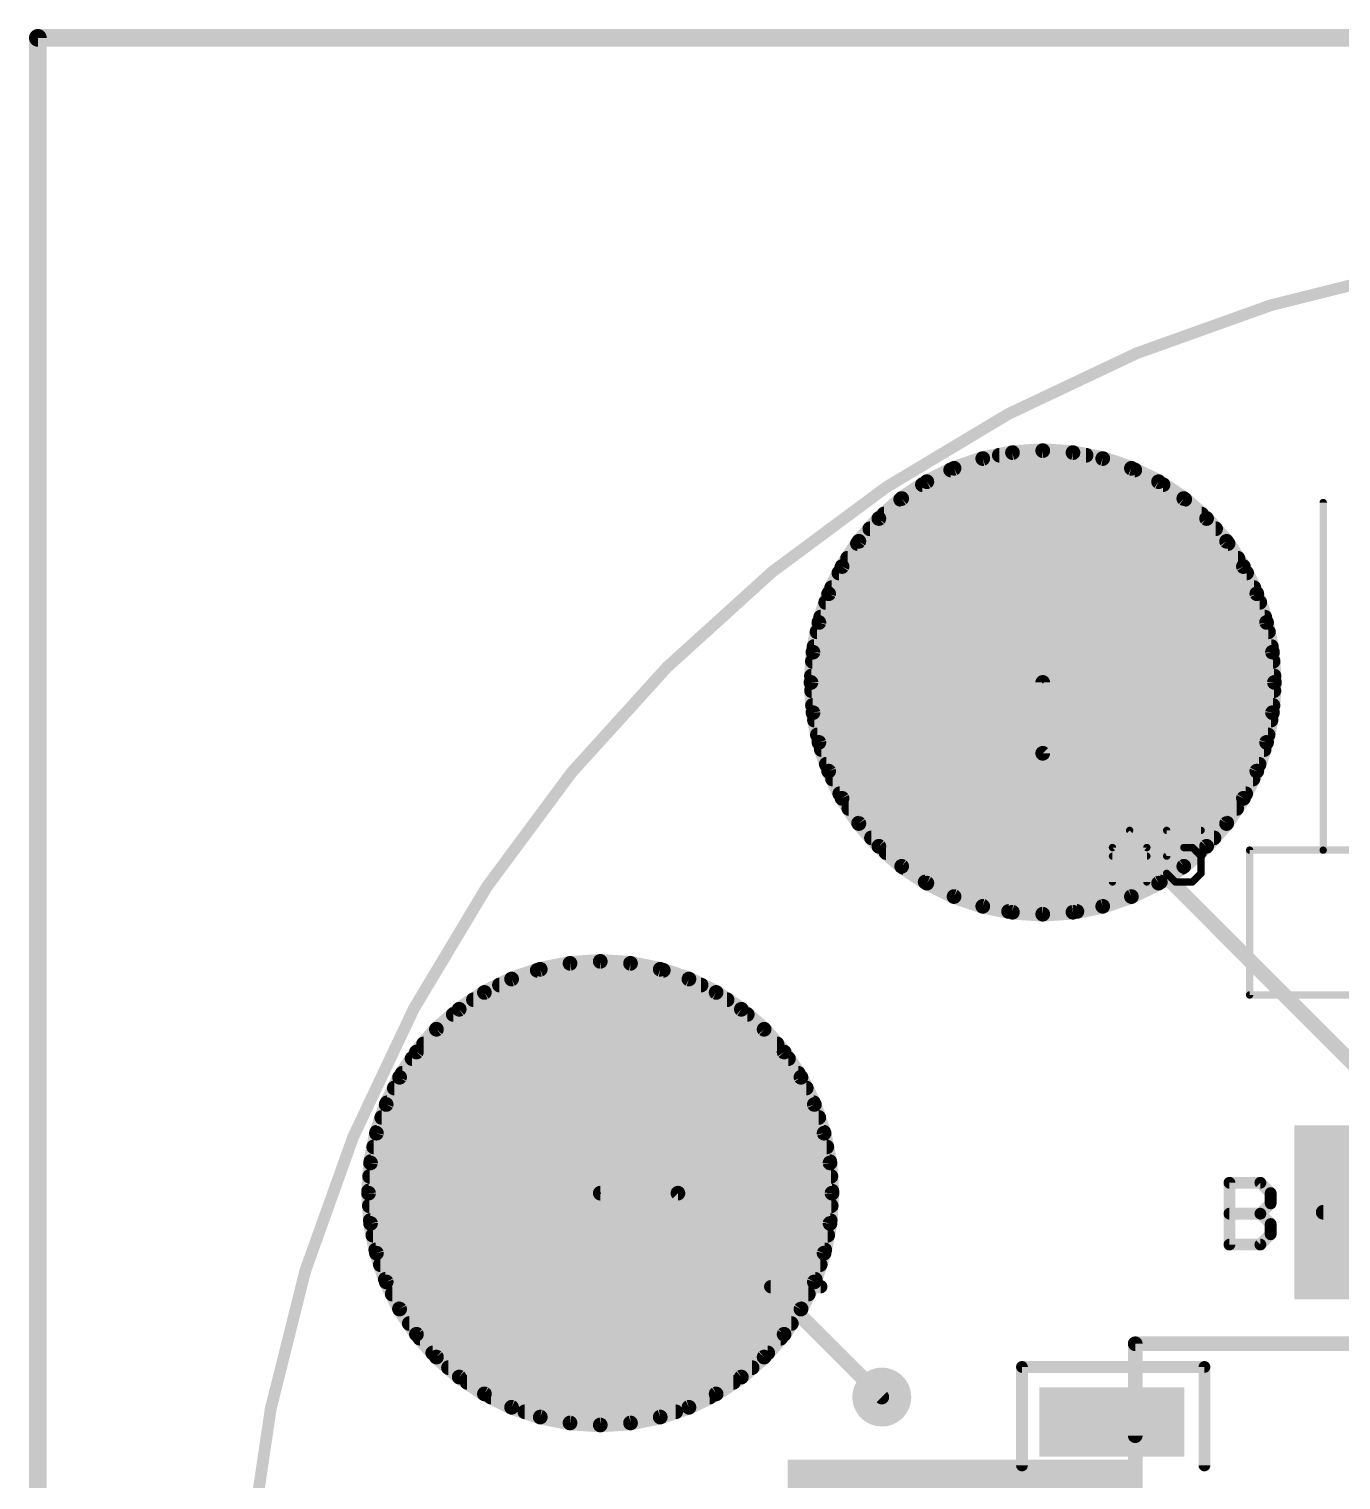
# Model space of a CAD drawing. Extents: x -28.7 to 28.7, y -28.7 to 28.7.
# Drawn here: x -28.69 to -6.04, y 3.65 to 28.69 of the extents above; entities that cross this region are included whole.
import ezdxf

# ---------------------------------------------------------------- set-up
doc = ezdxf.new("R2010")
doc.units = 0
for name, color, linetype in [('1', 12, 'CONTINUOUS'), ('16', 132, 'CONTINUOUS'), ('17', 110, 'CONTINUOUS'), ('18', 110, 'CONTINUOUS'), ('20', 53, 'CONTINUOUS'), ('21', 41, 'CONTINUOUS'), ('22', 40, 'CONTINUOUS'), ('24', 53, 'CONTINUOUS'), ('51', 53, 'CONTINUOUS')]:
    doc.layers.add(name, color=color, linetype=linetype)

# ---------------------------------------------------------------- blocks, each defined once
blk = doc.blocks.new('RECT')
blk.add_solid([(-0.5, -0.5), (0.5, -0.5), (-0.5, 0.5), (0.5, 0.5)])
blk = doc.blocks.new('ROUNDP')
at = {"const_width": 0.5}
blk.add_lwpolyline([(0, -0.25, 1), (0, 0.25, 1), (0, -0.25)], format="xyb", dxfattribs=at)
blk = doc.blocks.new('ROUNDV')
at = {"const_width": 0.5}
blk.add_lwpolyline([(0, -0.25, 1), (0, 0.25, 1), (0, -0.25)], format="xyb", dxfattribs=at)

msp = doc.modelspace()

# ---------------------------------------------------------------- linework, layer by layer
at = {"layer": '1', "const_width": 0.254}
for points in [[(-11.1918, 16.1918), (-11.1918, 17.4148)], [(-5.08, 10.08), (-11.1918, 16.1918)], [(-17.4895, 8.5995), (-18.8303, 8.5995)], [(-13.97, 5.08), (-17.4895, 8.5995)], [(-5.1, 8.27), (-6.35, 8.27)]]:
    msp.add_lwpolyline(points, dxfattribs=at)
at = {"layer": '1', "const_width": 0.127}
for points in [[(-11.1283, 17.4148, 1), (-11.2553, 17.4148)], [(-11.1469, 16.2367, 1), (-11.2367, 16.1469)], [(-11.2553, 16.1918, 1), (-11.1283, 16.1918)], [(-18.8303, 8.663, 1), (-18.8303, 8.536)], [(-17.4446, 8.6444, 1), (-17.5344, 8.5546)], [(-17.4895, 8.536, 1), (-17.4895, 8.663)], [(-6.35, 8.3335, 1), (-6.35, 8.2065)], [(-14.0149, 5.0351, 1), (-13.9251, 5.1249)]]:
    msp.add_lwpolyline(points, format="xyb", dxfattribs=at)
at = {"layer": '16'}
for points, const_width in [([(-28.54, 28.54), (28.54, 28.54)], 0.3048), ([(-28.54, -28.54), (-28.54, 28.54)], 0.3048), ([(-11.1918, 21.4153), (-11.714, 21.3811)], 0.254), ([(-10.6696, 21.3811), (-11.1918, 21.4153)], 0.254), ([(-12.2272, 21.279), (-12.7227, 21.1108)], 0.254), ([(-11.714, 21.3811), (-12.2272, 21.279)], 0.254), ([(-11.9407, 21.336), (-10.4431, 21.336)], 0.254), ([(-10.1564, 21.279), (-10.6696, 21.3811)], 0.254), ([(-9.6609, 21.1108), (-10.1564, 21.279)], 0.254), ([(-12.7227, 21.1108), (-13.1921, 20.8794)], 0.254), ([(-12.7812, 21.082), (-9.6026, 21.082)], 0.254), ([(-9.1916, 20.8793), (-9.6609, 21.1108)], 0.254), ([(-13.1921, 20.8794), (-13.6272, 20.5886)], 0.254), ([(-13.2689, 20.828), (-9.1148, 20.828)], 0.254), ([(-8.7565, 20.5886), (-9.1916, 20.8793)], 0.254), ([(-13.6272, 20.5886), (-14.0206, 20.2436)], 0.254), ([(-13.6439, 20.574), (-8.7399, 20.574)], 0.254), ([(-8.3631, 20.2436), (-8.7565, 20.5886)], 0.254), ([(-14.0206, 20.2436), (-14.3656, 19.8502)], 0.254), ([(-13.9335, 20.32), (-8.4502, 20.32)], 0.254), ([(-8.018, 19.8501), (-8.3631, 20.2436)], 0.254), ([(-14.1764, 20.066), (-8.2073, 20.066)], 0.254), ([(-14.3656, 19.8502), (-14.6564, 19.4151)], 0.254), ([(-14.3911, 19.812), (-7.9925, 19.812)], 0.254), ([(-7.7273, 19.415), (-8.018, 19.8501)], 0.254), ([(-14.6564, 19.4151), (-14.8878, 18.9457)], 0.254), ([(-14.5609, 19.558), (-7.8228, 19.558)], 0.254), ([(-7.4958, 18.9457), (-7.7273, 19.415)], 0.254), ([(-14.7111, 19.304), (-7.6725, 19.304)], 0.254), ([(-14.8878, 18.9457), (-15.056, 18.4502)], 0.254), ([(-14.8364, 19.05), (-7.5473, 19.05)], 0.254), ([(-7.3276, 18.4502), (-7.4958, 18.9457)], 0.254), ([(-14.9386, 18.796), (-7.445, 18.796)], 0.254), ([(-15.056, 18.4502), (-15.1581, 17.937)], 0.254), ([(-15.0249, 18.542), (-7.3588, 18.542)], 0.254), ([(-7.2255, 17.937), (-7.3276, 18.4502)], 0.254), ([(-15.0883, 18.288), (-7.2954, 18.288)], 0.254), ([(-15.1581, 17.937), (-15.1923, 17.4148)], 0.254), ([(-15.1388, 18.034), (-7.2448, 18.034)], 0.254), ([(-7.1913, 17.4148), (-7.2255, 17.937)], 0.254), ([(-15.1684, 17.78), (-7.2152, 17.78)], 0.254), ([(-15.1923, 17.4148), (-15.1581, 16.8926)], 0.254), ([(-15.185, 17.526), (-7.1986, 17.526)], 0.254), ([(-7.2255, 16.8926), (-7.1913, 17.4148)], 0.254), ([(-15.1829, 17.272), (-7.2007, 17.272)], 0.254), ([(-15.1663, 17.018), (-7.2173, 17.018)], 0.254), ([(-15.1581, 16.8926), (-15.056, 16.3794)], 0.254), ([(-15.1325, 16.764), (-7.2511, 16.764)], 0.254), ([(-7.3276, 16.3794), (-7.2255, 16.8926)], 0.254), ([(-15.0819, 16.51), (-7.3017, 16.51)], 0.254), ([(-15.056, 16.3794), (-14.8878, 15.8839)], 0.254), ([(-15.0141, 16.256), (-7.3695, 16.256)], 0.254), ([(-7.4958, 15.8839), (-7.3276, 16.3794)], 0.254), ([(-14.9279, 16.002), (-7.4558, 16.002)], 0.254), ([(-14.8878, 15.8839), (-14.6563, 15.4146)], 0.254), ([(-14.8207, 15.748), (-7.5629, 15.748)], 0.254), ([(-7.7273, 15.4146), (-7.4958, 15.8839)], 0.254), ([(-14.6955, 15.494), (-7.6881, 15.494)], 0.254), ([(-14.6563, 15.4146), (-14.3656, 14.9795)], 0.254), ([(-8.018, 14.9795), (-7.7273, 15.4146)], 0.254), ([(-14.5397, 15.24), (-7.8439, 15.24)], 0.254), ([(-14.3699, 14.986), (-8.0137, 14.986)], 0.254), ([(-14.3656, 14.9795), (-14.0206, 14.5861)], 0.254), ([(-8.3631, 14.5861), (-8.018, 14.9795)], 0.254), ([(-14.1485, 14.732), (-8.2351, 14.732)], 0.254), ([(-14.0206, 14.5861), (-13.6271, 14.241)], 0.254), ([(-13.8973, 14.478), (-8.4863, 14.478)], 0.254), ([(-8.7565, 14.241), (-8.3631, 14.5861)], 0.254), ([(-13.6271, 14.241), (-13.192, 13.9503)], 0.254), ([(-13.6017, 14.224), (-8.782, 14.224)], 0.254), ([(-9.1916, 13.9503), (-8.7565, 14.241)], 0.254), ([(-13.2215, 13.97), (-9.1621, 13.97)], 0.254), ([(-13.192, 13.9503), (-12.7227, 13.7188)], 0.254), ([(-9.6609, 13.7188), (-9.1916, 13.9503)], 0.254), ([(-12.7227, 13.7188), (-12.2272, 13.5506)], 0.254), ([(-12.7143, 13.716), (-9.6693, 13.716)], 0.254), ([(-10.1564, 13.5506), (-9.6609, 13.7188)], 0.254), ([(-12.2272, 13.5506), (-11.714, 13.4485)], 0.254), ([(-11.7816, 13.462), (-10.602, 13.462)], 0.254), ([(-11.714, 13.4485), (-11.1918, 13.4143)], 0.254), ([(-11.1918, 13.4143), (-10.6696, 13.4485)], 0.254), ([(-10.6696, 13.4485), (-10.1564, 13.5506)], 0.254), ([(-19.8657, 12.4637), (-20.3612, 12.2955)], 0.254), ([(-19.9179, 12.446), (-17.7429, 12.446)], 0.254), ([(-19.3525, 12.5658), (-19.8657, 12.4637)], 0.254), ([(-18.8303, 12.6), (-19.3525, 12.5658)], 0.254), ([(-18.3081, 12.5658), (-18.8303, 12.6)], 0.254), ([(-17.7949, 12.4637), (-18.3081, 12.5658)], 0.254), ([(-17.2994, 12.2955), (-17.7949, 12.4637)], 0.254), ([(-20.3612, 12.2955), (-20.8306, 12.0641)], 0.254), ([(-20.5711, 12.192), (-17.0896, 12.192)], 0.254), ([(-16.8301, 12.064), (-17.2994, 12.2955)], 0.254), ([(-20.8306, 12.0641), (-21.2657, 11.7733)], 0.254), ([(-21.0192, 11.938), (-16.6415, 11.938)], 0.254), ([(-16.395, 11.7733), (-16.8301, 12.064)], 0.254), ([(-21.2657, 11.7733), (-21.6591, 11.4283)], 0.254), ([(-21.3675, 11.684), (-16.2932, 11.684)], 0.254), ([(-16.0016, 11.4283), (-16.395, 11.7733)], 0.254), ([(-21.6591, 11.4283), (-22.0041, 11.0349)], 0.254), ([(-21.6572, 11.43), (-16.0035, 11.43)], 0.254), ([(-15.6565, 11.0348), (-16.0016, 11.4283)], 0.254), ([(-21.8804, 11.176), (-15.7803, 11.176)], 0.254), ([(-22.0041, 11.0349), (-22.2949, 10.5998)], 0.254), ([(-22.0796, 10.922), (-15.5811, 10.922)], 0.254), ([(-15.3658, 10.5997), (-15.6565, 11.0348)], 0.254), ([(-22.2493, 10.668), (-15.4114, 10.668)], 0.254), ([(-22.2949, 10.5998), (-22.5263, 10.1304)], 0.254), ([(-22.3865, 10.414), (-15.2742, 10.414)], 0.254), ([(-15.1343, 10.1304), (-15.3658, 10.5997)], 0.254), ([(-22.5117, 10.16), (-15.1489, 10.16)], 0.254), ([(-22.5263, 10.1304), (-22.6945, 9.6349)], 0.254), ([(-22.6025, 9.906), (-15.0582, 9.906)], 0.254), ([(-14.9661, 9.6349), (-15.1343, 10.1304)], 0.254), ([(-22.6887, 9.652), (-14.9719, 9.652)], 0.254), ([(-22.6945, 9.6349), (-22.7966, 9.1217)], 0.254), ([(-22.7416, 9.398), (-14.919, 9.398)], 0.254), ([(-14.864, 9.1217), (-14.9661, 9.6349)], 0.254), ([(-22.7921, 9.144), (-14.8685, 9.144)], 0.254), ([(-22.7966, 9.1217), (-22.8308, 8.5995)], 0.254), ([(-22.8118, 8.89), (-14.8488, 8.89)], 0.254), ([(-14.8298, 8.5995), (-14.864, 9.1217)], 0.254), ([(-22.8308, 8.5995), (-22.7966, 8.0773)], 0.254), ([(-22.8284, 8.636), (-14.8322, 8.636)], 0.254), ([(-14.864, 8.0773), (-14.8298, 8.5995)], 0.254), ([(-22.8165, 8.382), (-14.8441, 8.382)], 0.254), ([(-22.7999, 8.128), (-14.8607, 8.128)], 0.254), ([(-22.7966, 8.0773), (-22.6945, 7.5641)], 0.254), ([(-14.9661, 7.5641), (-14.864, 8.0773)], 0.254), ([(-22.7561, 7.874), (-14.9045, 7.874)], 0.254), ([(-22.7056, 7.62), (-14.955, 7.62)], 0.254), ([(-22.6945, 7.5641), (-22.5263, 7.0686)], 0.254), ([(-15.1343, 7.0686), (-14.9661, 7.5641)], 0.254), ([(-22.6272, 7.366), (-15.0334, 7.366)], 0.254), ([(-22.541, 7.112), (-15.1196, 7.112)], 0.254), ([(-22.5263, 7.0686), (-22.2948, 6.5993)], 0.254), ([(-15.3658, 6.5993), (-15.1343, 7.0686)], 0.254), ([(-22.4224, 6.858), (-15.2382, 6.858)], 0.254), ([(-22.2971, 6.604), (-15.3635, 6.604)], 0.254), ([(-22.2948, 6.5993), (-22.0041, 6.1642)], 0.254), ([(-15.6565, 6.1642), (-15.3658, 6.5993)], 0.254), ([(-22.1282, 6.35), (-15.5324, 6.35)], 0.254), ([(-22.0041, 6.1642), (-21.6591, 5.7708)], 0.254), ([(-16.0016, 5.7708), (-15.6565, 6.1642)], 0.254), ([(-21.9443, 6.096), (-15.7163, 6.096)], 0.254), ([(-21.7215, 5.842), (-15.9391, 5.842)], 0.254), ([(-21.6591, 5.7708), (-21.2656, 5.4257)], 0.254), ([(-16.395, 5.4257), (-16.0016, 5.7708)], 0.254), ([(-21.4507, 5.588), (-16.2099, 5.588)], 0.254), ([(-21.2656, 5.4257), (-20.8305, 5.135)], 0.254), ([(-16.8301, 5.135), (-16.395, 5.4257)], 0.254), ([(-21.1284, 5.334), (-16.5322, 5.334)], 0.254), ([(-20.8305, 5.135), (-20.3612, 4.9035)], 0.254), ([(-17.2994, 4.9035), (-16.8301, 5.135)], 0.254), ([(-20.719, 5.08), (-16.9416, 5.08)], 0.254), ([(-20.3612, 4.9035), (-19.8657, 4.7353)], 0.254), ([(-17.7949, 4.7353), (-17.2994, 4.9035)], 0.254), ([(-20.1328, 4.826), (-17.5278, 4.826)], 0.254), ([(-19.8657, 4.7353), (-19.3525, 4.6332)], 0.254), ([(-19.3525, 4.6332), (-18.8303, 4.599)], 0.254), ([(-18.8303, 4.599), (-18.3081, 4.6332)], 0.254), ([(-18.3081, 4.6332), (-17.7949, 4.7353)], 0.254)]:
    msp.add_lwpolyline(points, dxfattribs=dict(at, const_width=const_width))
for points, const_width in [([(-28.54, 28.6162, 1), (-28.54, 28.4638)], 0.1524), ([(-28.4638, 28.54, 1), (-28.6162, 28.54)], 0.1524), ([(-11.1876, 21.4787, 1), (-11.196, 21.3519)], 0.127), ([(-11.1876, 21.3519, 1), (-11.196, 21.4787)], 0.127), ([(-12.2396, 21.3413, 1), (-12.2148, 21.2167)], 0.127), ([(-12.2068, 21.2189, 1), (-12.2476, 21.3391)], 0.127), ([(-11.9407, 21.3995, 1), (-11.9407, 21.2725)], 0.127), ([(-11.7181, 21.4445, 1), (-11.7098, 21.3177)], 0.127), ([(-11.7016, 21.3188, 1), (-11.7264, 21.4434)], 0.127), ([(-10.6572, 21.4433, 1), (-10.682, 21.3188)], 0.127), ([(-10.6738, 21.3177, 1), (-10.6655, 21.4444)], 0.127), ([(-10.4431, 21.2725, 1), (-10.4431, 21.3995)], 0.127), ([(-10.136, 21.3391, 1), (-10.1768, 21.2188)], 0.127), ([(-10.1688, 21.2167, 1), (-10.144, 21.3412)], 0.127), ([(-12.7812, 21.1455, 1), (-12.7812, 21.0185)], 0.127), ([(-12.7432, 21.1709, 1), (-12.7023, 21.0507)], 0.127), ([(-12.6947, 21.0539, 1), (-12.7508, 21.1678)], 0.127), ([(-9.6328, 21.1677, 1), (-9.689, 21.0538)], 0.127), ([(-9.6813, 21.0506, 1), (-9.6405, 21.1709)], 0.127), ([(-9.6026, 21.0185, 1), (-9.6026, 21.1455)], 0.127), ([(-13.2689, 20.8915, 1), (-13.2689, 20.7645)], 0.127), ([(-13.2202, 20.9363, 1), (-13.164, 20.8224)], 0.127), ([(-13.1568, 20.8266, 1), (-13.2274, 20.9322)], 0.127), ([(-9.1563, 20.9321, 1), (-9.2269, 20.8265)], 0.127), ([(-9.2197, 20.8224, 1), (-9.1635, 20.9363)], 0.127), ([(-9.1148, 20.7645, 1), (-9.1148, 20.8915)], 0.127), ([(-13.6439, 20.6375, 1), (-13.6439, 20.5105)], 0.127), ([(-13.6625, 20.6414, 1), (-13.5919, 20.5358)], 0.127), ([(-13.5853, 20.5409, 1), (-13.669, 20.6364)], 0.127), ([(-8.7146, 20.6363, 1), (-8.7983, 20.5408)], 0.127), ([(-8.7918, 20.5358, 1), (-8.7212, 20.6414)], 0.127), ([(-8.7399, 20.5105, 1), (-8.7399, 20.6375)], 0.127), ([(-14.0625, 20.2914, 1), (-13.9787, 20.1959)], 0.127), ([(-13.9729, 20.2017, 1), (-14.0684, 20.2855)], 0.127), ([(-13.9335, 20.3835, 1), (-13.9335, 20.2565)], 0.127), ([(-8.4502, 20.2565, 1), (-8.4502, 20.3835)], 0.127), ([(-8.3153, 20.2854, 1), (-8.4108, 20.2017)], 0.127), ([(-8.4049, 20.1958, 1), (-8.3212, 20.2913)], 0.127), ([(-14.1764, 20.1295, 1), (-14.1764, 20.0025)], 0.127), ([(-8.2073, 20.0025, 1), (-8.2073, 20.1295)], 0.127), ([(-14.3911, 19.8755, 1), (-14.3911, 19.7485)], 0.127), ([(-14.4134, 19.892, 1), (-14.3179, 19.8083)], 0.127), ([(-14.3128, 19.8149, 1), (-14.4184, 19.8855)], 0.127), ([(-7.9652, 19.8854, 1), (-8.0708, 19.8148)], 0.127), ([(-8.0658, 19.8083, 1), (-7.9703, 19.892)], 0.127), ([(-7.9925, 19.7485, 1), (-7.9925, 19.8755)], 0.127), ([(-14.5994, 19.387, 1), (-14.7133, 19.4432)], 0.127), ([(-14.5609, 19.6215, 1), (-14.5609, 19.4945)], 0.127), ([(-7.8228, 19.4945, 1), (-7.8228, 19.6215)], 0.127), ([(-7.6703, 19.4431, 1), (-7.7842, 19.3869)], 0.127), ([(-14.7111, 19.3675, 1), (-14.7111, 19.2405)], 0.127), ([(-14.7092, 19.4504, 1), (-14.6036, 19.3798)], 0.127), ([(-7.7801, 19.3797, 1), (-7.6745, 19.4503)], 0.127), ([(-7.6725, 19.2405, 1), (-7.6725, 19.3675)], 0.127), ([(-14.9448, 18.9738, 1), (-14.8309, 18.9177)], 0.127), ([(-14.8277, 18.9253, 1), (-14.9479, 18.9662)], 0.127), ([(-14.8364, 19.1135, 1), (-14.8364, 18.9865)], 0.127), ([(-7.4357, 18.9661, 1), (-7.556, 18.9253)], 0.127), ([(-7.5528, 18.9176, 1), (-7.4389, 18.9738)], 0.127), ([(-7.5473, 18.9865, 1), (-7.5473, 19.1135)], 0.127), ([(-14.9386, 18.8595, 1), (-14.9386, 18.7325)], 0.127), ([(-7.445, 18.7325, 1), (-7.445, 18.8595)], 0.127), ([(-15.1161, 18.4706, 1), (-14.9959, 18.4298)], 0.127), ([(-14.9937, 18.4378, 1), (-15.1183, 18.4626)], 0.127), ([(-15.0249, 18.6055, 1), (-15.0249, 18.4785)], 0.127), ([(-7.2654, 18.4626, 1), (-7.3899, 18.4378)], 0.127), ([(-7.3878, 18.4298, 1), (-7.2675, 18.4706)], 0.127), ([(-7.3588, 18.4785, 1), (-7.3588, 18.6055)], 0.127), ([(-15.0883, 18.3515, 1), (-15.0883, 18.2245)], 0.127), ([(-7.2954, 18.2245, 1), (-7.2954, 18.3515)], 0.127), ([(-15.0947, 17.9328, 1), (-15.2215, 17.9411)], 0.127), ([(-15.1388, 18.0975, 1), (-15.1388, 17.9705)], 0.127), ([(-7.1622, 17.9411, 1), (-7.2889, 17.9328)], 0.127), ([(-7.2448, 17.9705, 1), (-7.2448, 18.0975)], 0.127), ([(-15.1684, 17.8435, 1), (-15.1684, 17.7165)], 0.127), ([(-15.2204, 17.9494, 1), (-15.0958, 17.9246)], 0.127), ([(-7.2878, 17.9246, 1), (-7.1633, 17.9494)], 0.127), ([(-7.2152, 17.7165, 1), (-7.2152, 17.8435)], 0.127), ([(-15.1289, 17.419, 1), (-15.2557, 17.4106)], 0.127), ([(-15.185, 17.5895, 1), (-15.185, 17.4625)], 0.127), ([(-7.1279, 17.4106, 1), (-7.2547, 17.419)], 0.127), ([(-7.1986, 17.4625, 1), (-7.1986, 17.5895)], 0.127), ([(-15.2557, 17.419, 1), (-15.1289, 17.4106)], 0.127), ([(-15.1829, 17.3355, 1), (-15.1829, 17.2085)], 0.127), ([(-7.2547, 17.4106, 1), (-7.1279, 17.419)], 0.127), ([(-7.2007, 17.2085, 1), (-7.2007, 17.3355)], 0.127), ([(-15.1663, 17.0815, 1), (-15.1663, 16.9545)], 0.127), ([(-7.2173, 16.9545, 1), (-7.2173, 17.0815)], 0.127), ([(-15.0958, 16.905, 1), (-15.2203, 16.8802)], 0.127), ([(-15.2214, 16.8885, 1), (-15.0947, 16.8968)], 0.127), ([(-15.1325, 16.8275, 1), (-15.1325, 16.7005)], 0.127), ([(-7.2889, 16.8968, 1), (-7.1622, 16.8885)], 0.127), ([(-7.1633, 16.8802, 1), (-7.2878, 16.905)], 0.127), ([(-7.2511, 16.7005, 1), (-7.2511, 16.8275)], 0.127), ([(-15.0819, 16.5735, 1), (-15.0819, 16.4465)], 0.127), ([(-7.3017, 16.4465, 1), (-7.3017, 16.5735)], 0.127), ([(-14.9958, 16.3998, 1), (-15.1161, 16.359)], 0.127), ([(-15.1182, 16.367, 1), (-14.9937, 16.3918)], 0.127), ([(-15.0141, 16.3195, 1), (-15.0141, 16.1925)], 0.127), ([(-7.3899, 16.3918, 1), (-7.2654, 16.367)], 0.127), ([(-7.2675, 16.359, 1), (-7.3878, 16.3998)], 0.127), ([(-7.3695, 16.1925, 1), (-7.3695, 16.3195)], 0.127), ([(-14.9279, 16.0655, 1), (-14.9279, 15.9385)], 0.127), ([(-7.4558, 15.9385, 1), (-7.4558, 16.0655)], 0.127), ([(-14.8308, 15.912, 1), (-14.9447, 15.8558)], 0.127), ([(-14.9479, 15.8635, 1), (-14.8276, 15.9043)], 0.127), ([(-14.8207, 15.8115, 1), (-14.8207, 15.6845)], 0.127), ([(-7.5629, 15.6845, 1), (-7.5629, 15.8115)], 0.127), ([(-7.556, 15.9043, 1), (-7.4357, 15.8635)], 0.127), ([(-7.4389, 15.8558, 1), (-7.5528, 15.912)], 0.127), ([(-14.6955, 15.5575, 1), (-14.6955, 15.4305)], 0.127), ([(-14.6035, 15.4499, 1), (-14.7091, 15.3793)], 0.127), ([(-7.6745, 15.3793, 1), (-7.7801, 15.4499)], 0.127), ([(-7.6881, 15.4305, 1), (-7.6881, 15.5575)], 0.127), ([(-14.7133, 15.3865, 1), (-14.5994, 15.4427)], 0.127), ([(-14.5397, 15.3035, 1), (-14.5397, 15.1765)], 0.127), ([(-7.8439, 15.1765, 1), (-7.8439, 15.3035)], 0.127), ([(-7.7842, 15.4427, 1), (-7.6703, 15.3865)], 0.127), ([(-14.3699, 15.0495, 1), (-14.3699, 14.9225)], 0.127), ([(-14.3178, 15.0213, 1), (-14.4133, 14.9376)], 0.127), ([(-14.4184, 14.9442, 1), (-14.3128, 15.0148)], 0.127), ([(-8.0708, 15.0148, 1), (-7.9652, 14.9442)], 0.127), ([(-7.9703, 14.9376, 1), (-8.0658, 15.0213)], 0.127), ([(-8.0137, 14.9225, 1), (-8.0137, 15.0495)], 0.127), ([(-14.1485, 14.7955, 1), (-14.1485, 14.6685)], 0.127), ([(-8.2351, 14.6685, 1), (-8.2351, 14.7955)], 0.127), ([(-13.9787, 14.6338, 1), (-14.0624, 14.5383)], 0.127), ([(-14.0683, 14.5442, 1), (-13.9728, 14.6279)], 0.127), ([(-13.8973, 14.5415, 1), (-13.8973, 14.4145)], 0.127), ([(-8.4863, 14.4145, 1), (-8.4863, 14.5415)], 0.127), ([(-8.4108, 14.6279, 1), (-8.3153, 14.5442)], 0.127), ([(-8.3212, 14.5383, 1), (-8.4049, 14.6338)], 0.127), ([(-13.5918, 14.2938, 1), (-13.6624, 14.1882)], 0.127), ([(-13.669, 14.1933, 1), (-13.5853, 14.2888)], 0.127), ([(-13.6017, 14.2875, 1), (-13.6017, 14.1605)], 0.127), ([(-8.7983, 14.2888, 1), (-8.7146, 14.1933)], 0.127), ([(-8.7212, 14.1882, 1), (-8.7918, 14.2938)], 0.127), ([(-8.782, 14.1605, 1), (-8.782, 14.2875)], 0.127), ([(-13.2215, 14.0335, 1), (-13.2215, 13.9065)], 0.127), ([(-13.1639, 14.0072, 1), (-13.2201, 13.8933)], 0.127), ([(-13.2273, 13.8975, 1), (-13.1567, 14.0031)], 0.127), ([(-9.2269, 14.0031, 1), (-9.1563, 13.8975)], 0.127), ([(-9.1635, 13.8933, 1), (-9.2197, 14.0072)], 0.127), ([(-9.1621, 13.9065, 1), (-9.1621, 14.0335)], 0.127), ([(-12.7023, 13.779, 1), (-12.7431, 13.6587)], 0.127), ([(-12.7143, 13.7795, 1), (-12.7143, 13.6525)], 0.127), ([(-12.7508, 13.6619, 1), (-12.6946, 13.7758)], 0.127), ([(-9.689, 13.7758, 1), (-9.6328, 13.6619)], 0.127), ([(-9.6405, 13.6587, 1), (-9.6813, 13.779)], 0.127), ([(-9.6693, 13.6525, 1), (-9.6693, 13.7795)], 0.127), ([(-12.2148, 13.6129, 1), (-12.2396, 13.4884)], 0.127), ([(-12.2476, 13.4905, 1), (-12.2068, 13.6108)], 0.127), ([(-11.7816, 13.5255, 1), (-11.7816, 13.3985)], 0.127), ([(-11.7098, 13.5119, 1), (-11.7181, 13.3852)], 0.127), ([(-11.7264, 13.3863, 1), (-11.7016, 13.5108)], 0.127), ([(-11.196, 13.4777, 1), (-11.1876, 13.3509)], 0.127), ([(-11.196, 13.3509, 1), (-11.1876, 13.4777)], 0.127), ([(-10.682, 13.5108, 1), (-10.6572, 13.3863)], 0.127), ([(-10.6655, 13.3852, 1), (-10.6738, 13.5119)], 0.127), ([(-10.602, 13.3985, 1), (-10.602, 13.5255)], 0.127), ([(-10.1768, 13.6108, 1), (-10.136, 13.4905)], 0.127), ([(-10.144, 13.4884, 1), (-10.1688, 13.6129)], 0.127), ([(-19.9179, 12.5095, 1), (-19.9179, 12.3825)], 0.127), ([(-19.8781, 12.526, 1), (-19.8533, 12.4014)], 0.127), ([(-19.8453, 12.4036, 1), (-19.8861, 12.5238)], 0.127), ([(-19.3566, 12.6292, 1), (-19.3483, 12.5024)], 0.127), ([(-19.3401, 12.5035, 1), (-19.3649, 12.6281)], 0.127), ([(-18.8261, 12.6634, 1), (-18.8345, 12.5366)], 0.127), ([(-18.8261, 12.5366, 1), (-18.8345, 12.6634)], 0.127), ([(-18.2957, 12.628, 1), (-18.3205, 12.5035)], 0.127), ([(-18.3123, 12.5024, 1), (-18.304, 12.6291)], 0.127), ([(-17.7745, 12.5238, 1), (-17.8153, 12.4035)], 0.127), ([(-17.8073, 12.4014, 1), (-17.7825, 12.5259)], 0.127), ([(-17.7429, 12.3825, 1), (-17.7429, 12.5095)], 0.127), ([(-20.5711, 12.2555, 1), (-20.5711, 12.1285)], 0.127), ([(-20.3817, 12.3556, 1), (-20.3408, 12.2354)], 0.127), ([(-20.3332, 12.2386, 1), (-20.3893, 12.3525)], 0.127), ([(-17.2713, 12.3524, 1), (-17.3275, 12.2385)], 0.127), ([(-17.3198, 12.2353, 1), (-17.279, 12.3556)], 0.127), ([(-17.0896, 12.1285, 1), (-17.0896, 12.2555)], 0.127), ([(-21.0192, 12.0015, 1), (-21.0192, 11.8745)], 0.127), ([(-20.8587, 12.121, 1), (-20.8025, 12.0071)], 0.127), ([(-20.7953, 12.0113, 1), (-20.8659, 12.1169)], 0.127), ([(-16.7948, 12.1168, 1), (-16.8654, 12.0112)], 0.127), ([(-16.8582, 12.0071, 1), (-16.802, 12.121)], 0.127), ([(-16.6415, 11.8745, 1), (-16.6415, 12.0015)], 0.127), ([(-21.3675, 11.7475, 1), (-21.3675, 11.6205)], 0.127), ([(-21.301, 11.8261, 1), (-21.2304, 11.7205)], 0.127), ([(-21.2238, 11.7256, 1), (-21.3075, 11.8211)], 0.127), ([(-16.3531, 11.821, 1), (-16.4368, 11.7255)], 0.127), ([(-16.4303, 11.7205, 1), (-16.3597, 11.8261)], 0.127), ([(-16.2932, 11.6205, 1), (-16.2932, 11.7475)], 0.127), ([(-21.701, 11.4761, 1), (-21.6172, 11.3806)], 0.127), ([(-21.6572, 11.4935, 1), (-21.6572, 11.3665)], 0.127), ([(-21.6114, 11.3864, 1), (-21.7069, 11.4702)], 0.127), ([(-15.9538, 11.4701, 1), (-16.0493, 11.3864)], 0.127), ([(-16.0434, 11.3805, 1), (-15.9597, 11.476)], 0.127), ([(-16.0035, 11.3665, 1), (-16.0035, 11.4935)], 0.127), ([(-21.8804, 11.2395, 1), (-21.8804, 11.1125)], 0.127), ([(-15.7803, 11.1125, 1), (-15.7803, 11.2395)], 0.127), ([(-22.0796, 10.9855, 1), (-22.0796, 10.8585)], 0.127), ([(-22.0519, 11.0767, 1), (-21.9564, 10.993)], 0.127), ([(-21.9513, 10.9996, 1), (-22.0569, 11.0702)], 0.127), ([(-15.6037, 11.0701, 1), (-15.7093, 10.9995)], 0.127), ([(-15.7043, 10.993, 1), (-15.6088, 11.0767)], 0.127), ([(-15.5811, 10.8585, 1), (-15.5811, 10.9855)], 0.127), ([(-22.2493, 10.7315, 1), (-22.2493, 10.6045)], 0.127), ([(-15.4114, 10.6045, 1), (-15.4114, 10.7315)], 0.127), ([(-22.3865, 10.4775, 1), (-22.3865, 10.3505)], 0.127), ([(-22.3477, 10.6351, 1), (-22.2421, 10.5645)], 0.127), ([(-22.2379, 10.5717, 1), (-22.3518, 10.6279)], 0.127), ([(-15.3088, 10.6278, 1), (-15.4227, 10.5716)], 0.127), ([(-15.4186, 10.5644, 1), (-15.313, 10.635)], 0.127), ([(-15.2742, 10.3505, 1), (-15.2742, 10.4775)], 0.127), ([(-22.5117, 10.2235, 1), (-22.5117, 10.0965)], 0.127), ([(-15.1489, 10.0965, 1), (-15.1489, 10.2235)], 0.127), ([(-22.6025, 9.9695, 1), (-22.6025, 9.8425)], 0.127), ([(-22.5833, 10.1585, 1), (-22.4694, 10.1024)], 0.127), ([(-22.4662, 10.11, 1), (-22.5864, 10.1509)], 0.127), ([(-15.0742, 10.1508, 1), (-15.1945, 10.11)], 0.127), ([(-15.1913, 10.1023, 1), (-15.0774, 10.1585)], 0.127), ([(-15.0582, 9.8425, 1), (-15.0582, 9.9695)], 0.127), ([(-22.6887, 9.7155, 1), (-22.6887, 9.5885)], 0.127), ([(-14.9719, 9.5885, 1), (-14.9719, 9.7155)], 0.127), ([(-22.7416, 9.4615, 1), (-22.7416, 9.3345)], 0.127), ([(-22.7546, 9.6553, 1), (-22.6344, 9.6145)], 0.127), ([(-22.6322, 9.6225, 1), (-22.7568, 9.6473)], 0.127), ([(-14.9039, 9.6473, 1), (-15.0284, 9.6225)], 0.127), ([(-15.0263, 9.6145, 1), (-14.906, 9.6553)], 0.127), ([(-14.919, 9.3345, 1), (-14.919, 9.4615)], 0.127), ([(-22.7921, 9.2075, 1), (-22.7921, 9.0805)], 0.127), ([(-14.8685, 9.0805, 1), (-14.8685, 9.2075)], 0.127), ([(-22.8118, 8.9535, 1), (-22.8118, 8.8265)], 0.127), ([(-22.8589, 9.1341, 1), (-22.7343, 9.1093)], 0.127), ([(-22.7332, 9.1175, 1), (-22.86, 9.1258)], 0.127), ([(-14.8007, 9.1258, 1), (-14.9274, 9.1175)], 0.127), ([(-14.9263, 9.1093, 1), (-14.8018, 9.1341)], 0.127), ([(-14.8488, 8.8265, 1), (-14.8488, 8.9535)], 0.127), ([(-22.7674, 8.6037, 1), (-22.8942, 8.5953)], 0.127), ([(-22.8942, 8.6037, 1), (-22.7674, 8.5953)], 0.127), ([(-22.8284, 8.6995, 1), (-22.8284, 8.5725)], 0.127), ([(-14.7664, 8.5953, 1), (-14.8932, 8.6037)], 0.127), ([(-14.8932, 8.5953, 1), (-14.7664, 8.6037)], 0.127), ([(-14.8322, 8.5725, 1), (-14.8322, 8.6995)], 0.127), ([(-22.8165, 8.4455, 1), (-22.8165, 8.3185)], 0.127), ([(-14.8441, 8.3185, 1), (-14.8441, 8.4455)], 0.127), ([(-22.7999, 8.1915, 1), (-22.7999, 8.0645)], 0.127), ([(-22.7343, 8.0897, 1), (-22.8588, 8.0649)], 0.127), ([(-22.8599, 8.0732, 1), (-22.7332, 8.0815)], 0.127), ([(-14.9274, 8.0815, 1), (-14.8007, 8.0732)], 0.127), ([(-14.8018, 8.0649, 1), (-14.9263, 8.0897)], 0.127), ([(-14.8607, 8.0645, 1), (-14.8607, 8.1915)], 0.127), ([(-22.7561, 7.9375, 1), (-22.7561, 7.8105)], 0.127), ([(-14.9045, 7.8105, 1), (-14.9045, 7.9375)], 0.127), ([(-22.7056, 7.6835, 1), (-22.7056, 7.5565)], 0.127), ([(-22.6343, 7.5845, 1), (-22.7546, 7.5437)], 0.127), ([(-22.7567, 7.5517, 1), (-22.6322, 7.5765)], 0.127), ([(-15.0284, 7.5765, 1), (-14.9039, 7.5517)], 0.127), ([(-14.906, 7.5437, 1), (-15.0263, 7.5845)], 0.127), ([(-14.955, 7.5565, 1), (-14.955, 7.6835)], 0.127), ([(-22.6272, 7.4295, 1), (-22.6272, 7.3025)], 0.127), ([(-15.0334, 7.3025, 1), (-15.0334, 7.4295)], 0.127), ([(-22.541, 7.1755, 1), (-22.541, 7.0485)], 0.127), ([(-22.4693, 7.0967, 1), (-22.5832, 7.0405)], 0.127), ([(-22.5864, 7.0482, 1), (-22.4661, 7.089)], 0.127), ([(-15.1945, 7.089, 1), (-15.0742, 7.0482)], 0.127), ([(-15.0774, 7.0405, 1), (-15.1913, 7.0967)], 0.127), ([(-15.1196, 7.0485, 1), (-15.1196, 7.1755)], 0.127), ([(-22.4224, 6.9215, 1), (-22.4224, 6.7945)], 0.127), ([(-15.2382, 6.7945, 1), (-15.2382, 6.9215)], 0.127), ([(-22.2971, 6.6675, 1), (-22.2971, 6.5405)], 0.127), ([(-22.242, 6.6346, 1), (-22.3476, 6.564)], 0.127), ([(-22.3518, 6.5712, 1), (-22.2379, 6.6274)], 0.127), ([(-15.4227, 6.6274, 1), (-15.3088, 6.5712)], 0.127), ([(-15.313, 6.564, 1), (-15.4186, 6.6346)], 0.127), ([(-15.3635, 6.5405, 1), (-15.3635, 6.6675)], 0.127), ([(-22.1282, 6.4135, 1), (-22.1282, 6.2865)], 0.127), ([(-21.9563, 6.206, 1), (-22.0518, 6.1223)], 0.127), ([(-22.0569, 6.1289, 1), (-21.9513, 6.1995)], 0.127), ([(-15.7093, 6.1995, 1), (-15.6037, 6.1289)], 0.127), ([(-15.6088, 6.1223, 1), (-15.7043, 6.206)], 0.127), ([(-15.5324, 6.2865, 1), (-15.5324, 6.4135)], 0.127), ([(-21.9443, 6.1595, 1), (-21.9443, 6.0325)], 0.127), ([(-15.7163, 6.0325, 1), (-15.7163, 6.1595)], 0.127), ([(-21.7215, 5.9055, 1), (-21.7215, 5.7785)], 0.127), ([(-21.6172, 5.8185, 1), (-21.7009, 5.723)], 0.127), ([(-21.7068, 5.7289, 1), (-21.6113, 5.8126)], 0.127), ([(-16.0493, 5.8126, 1), (-15.9538, 5.7289)], 0.127), ([(-15.9597, 5.723, 1), (-16.0434, 5.8185)], 0.127), ([(-15.9391, 5.7785, 1), (-15.9391, 5.9055)], 0.127), ([(-21.4507, 5.6515, 1), (-21.4507, 5.5245)], 0.127), ([(-21.2303, 5.4785, 1), (-21.3009, 5.3729)], 0.127), ([(-21.3075, 5.378, 1), (-21.2238, 5.4735)], 0.127), ([(-16.4368, 5.4735, 1), (-16.3531, 5.378)], 0.127), ([(-16.3597, 5.3729, 1), (-16.4303, 5.4785)], 0.127), ([(-16.2099, 5.5245, 1), (-16.2099, 5.6515)], 0.127), ([(-21.1284, 5.3975, 1), (-21.1284, 5.2705)], 0.127), ([(-20.8024, 5.1919, 1), (-20.8586, 5.078)], 0.127), ([(-16.802, 5.078, 1), (-16.8582, 5.1919)], 0.127), ([(-16.5322, 5.2705, 1), (-16.5322, 5.3975)], 0.127), ([(-20.8658, 5.0822, 1), (-20.7952, 5.1878)], 0.127), ([(-20.719, 5.1435, 1), (-20.719, 5.0165)], 0.127), ([(-20.3408, 4.9637, 1), (-20.3816, 4.8434)], 0.127), ([(-20.3893, 4.8466, 1), (-20.3331, 4.9605)], 0.127), ([(-17.3275, 4.9605, 1), (-17.2713, 4.8466)], 0.127), ([(-17.279, 4.8434, 1), (-17.3198, 4.9637)], 0.127), ([(-16.9416, 5.0165, 1), (-16.9416, 5.1435)], 0.127), ([(-16.8654, 5.1878, 1), (-16.7948, 5.0822)], 0.127), ([(-20.1328, 4.8895, 1), (-20.1328, 4.7625)], 0.127), ([(-19.8533, 4.7976, 1), (-19.8781, 4.6731)], 0.127), ([(-19.8861, 4.6752, 1), (-19.8453, 4.7955)], 0.127), ([(-19.3483, 4.6966, 1), (-19.3566, 4.5699)], 0.127), ([(-19.3649, 4.571, 1), (-19.3401, 4.6955)], 0.127), ([(-18.3205, 4.6955, 1), (-18.2957, 4.571)], 0.127), ([(-18.304, 4.5699, 1), (-18.3123, 4.6966)], 0.127), ([(-17.8153, 4.7955, 1), (-17.7745, 4.6752)], 0.127), ([(-17.7825, 4.6731, 1), (-17.8073, 4.7976)], 0.127), ([(-17.5278, 4.7625, 1), (-17.5278, 4.8895)], 0.127), ([(-18.8345, 4.6624, 1), (-18.8261, 4.5356)], 0.127), ([(-18.8345, 4.5356, 1), (-18.8261, 4.6624)], 0.127)]:
    msp.add_lwpolyline(points, format="xyb", dxfattribs=dict(at, const_width=const_width))
at = {"layer": '20', "const_width": 0.2032}
msp.add_lwpolyline([(0, -25, 1), (0, 25, 1), (0, -25)], format="xyb", dxfattribs=at)
at = {"layer": '21'}
for points, const_width in [([(-9.9875, 14.5647), (-9.6909, 14.8613)], 0.127), ([(-9.6909, 14.8613), (-9.3943, 14.5647)], 0.127), ([(-8.4588, 14.8613), (-9.052, 14.8613)], 0.127), ([(-9.052, 14.8613), (-9.052, 14.4164)], 0.127), ([(-9.9875, 13.9715), (-9.9875, 14.5647)], 0.127), ([(-9.3943, 14.5647), (-9.3943, 13.9715)], 0.127), ([(-9.052, 14.4164), (-8.7554, 14.5647)], 0.127), ([(-8.7554, 14.5647), (-8.6071, 14.5647)], 0.127), ([(-8.6071, 14.5647), (-8.4588, 14.4164)], 0.127), ([(-9.9875, 14.4164), (-9.3943, 14.4164)], 0.127), ([(-8.4588, 14.4164), (-8.4588, 14.1198)], 0.127), ([(-8.9037, 13.9715), (-9.052, 14.1198)], 0.127), ([(-8.6071, 13.9715), (-8.9037, 13.9715)], 0.127), ([(-8.4588, 14.1198), (-8.6071, 13.9715)], 0.127), ([(-7.9684, 7.7116), (-7.9684, 8.7793)], 0.2032), ([(-7.9684, 8.7793), (-7.4345, 8.7793)], 0.2032), ([(-7.4345, 8.7793), (-7.2566, 8.6014)], 0.2032), ([(-7.2566, 8.4234), (-7.4345, 8.2455)], 0.2032), ([(-7.2566, 8.6014), (-7.2566, 8.4234)], 0.2032), ([(-7.9684, 8.2455), (-7.4345, 8.2455)], 0.2032), ([(-7.4345, 8.2455), (-7.2566, 8.0675)], 0.2032), ([(-7.2566, 8.0675), (-7.2566, 7.8896)], 0.2032), ([(-7.4345, 7.7116), (-7.9684, 7.7116)], 0.2032), ([(-7.2566, 7.8896), (-7.4345, 7.7116)], 0.2032), ([(-15.8877, 6.9856), (-15.0234, 6.9856)], 0.2286), ([(-9.595, 4.414), (-9.595, 6)], 0.254)]:
    msp.add_lwpolyline(points, dxfattribs=dict(at, const_width=const_width))
for points, const_width in [([(-9.6685, 14.8837, 1), (-9.7134, 14.8388)], 0.0635), ([(-9.6685, 14.8388, 1), (-9.7134, 14.8837)], 0.0635), ([(-9.052, 14.893, 1), (-9.052, 14.8295)], 0.0635), ([(-9.0202, 14.8613, 1), (-9.0837, 14.8613)], 0.0635), ([(-8.4588, 14.8295, 1), (-8.4588, 14.893)], 0.0635), ([(-9.9558, 14.5647, 1), (-10.0193, 14.5647)], 0.0635), ([(-10.01, 14.5871, 1), (-9.965, 14.5422)], 0.0635), ([(-9.3626, 14.5647, 1), (-9.4261, 14.5647)], 0.0635), ([(-9.4168, 14.5422, 1), (-9.3719, 14.5871)], 0.0635), ([(-8.7554, 14.5964, 1), (-8.7554, 14.5329)], 0.0635), ([(-8.7412, 14.5363, 1), (-8.7696, 14.5931)], 0.0635), ([(-8.5847, 14.5871, 1), (-8.6296, 14.5422)], 0.0635), ([(-8.6071, 14.5329, 1), (-8.6071, 14.5964)], 0.0635), ([(-9.9875, 14.4481, 1), (-9.9875, 14.3846)], 0.0635), ([(-9.3943, 14.3846, 1), (-9.3943, 14.4481)], 0.0635), ([(-9.0662, 14.4448, 1), (-9.0378, 14.388)], 0.0635), ([(-9.0837, 14.4164, 1), (-9.0202, 14.4164)], 0.0635), ([(-8.4271, 14.4164, 1), (-8.4906, 14.4164)], 0.0635), ([(-8.4813, 14.3939, 1), (-8.4364, 14.4388)], 0.0635), ([(-9.0295, 14.1422, 1), (-9.0744, 14.0973)], 0.0635), ([(-8.9037, 14.0033, 1), (-8.9037, 13.9398)], 0.0635), ([(-8.9261, 13.949, 1), (-8.8812, 13.994)], 0.0635), ([(-8.6296, 13.994, 1), (-8.5847, 13.949)], 0.0635), ([(-8.6071, 13.9398, 1), (-8.6071, 14.0033)], 0.0635), ([(-8.4906, 14.1198, 1), (-8.4271, 14.1198)], 0.0635), ([(-8.4364, 14.0973, 1), (-8.4813, 14.1422)], 0.0635), ([(-10.0193, 13.9715, 1), (-9.9558, 13.9715)], 0.0635), ([(-9.4261, 13.9715, 1), (-9.3626, 13.9715)], 0.0635), ([(-7.9176, 8.7793, 1), (-8.0192, 8.7793)], 0.1016), ([(-7.9684, 8.8301, 1), (-7.9684, 8.7285)], 0.1016), ([(-7.3986, 8.8152, 1), (-7.4705, 8.7434)], 0.1016), ([(-7.4345, 8.7285, 1), (-7.4345, 8.8301)], 0.1016), ([(-7.2058, 8.6014, 1), (-7.3074, 8.6014)], 0.1016), ([(-7.2925, 8.5654, 1), (-7.2207, 8.6373)], 0.1016), ([(-7.2207, 8.3875, 1), (-7.2925, 8.4593)], 0.1016), ([(-7.9684, 8.2963, 1), (-7.9684, 8.1947)], 0.1016), ([(-7.3986, 8.2814, 1), (-7.4705, 8.2095)], 0.1016), ([(-7.4705, 8.2814, 1), (-7.3986, 8.2095)], 0.1016), ([(-7.4345, 8.1947, 1), (-7.4345, 8.2963)], 0.1016), ([(-7.3074, 8.4234, 1), (-7.2058, 8.4234)], 0.1016), ([(-7.2058, 8.0675, 1), (-7.3074, 8.0675)], 0.1016), ([(-7.2925, 8.0316, 1), (-7.2207, 8.1034)], 0.1016), ([(-7.9684, 7.7624, 1), (-7.9684, 7.6608)], 0.1016), ([(-7.4705, 7.7475, 1), (-7.3986, 7.6757)], 0.1016), ([(-7.4345, 7.6608, 1), (-7.4345, 7.7624)], 0.1016), ([(-7.3074, 7.8896, 1), (-7.2058, 7.8896)], 0.1016), ([(-7.2207, 7.8536, 1), (-7.2925, 7.9255)], 0.1016), ([(-8.0192, 7.7116, 1), (-7.9176, 7.7116)], 0.1016), ([(-15.8877, 7.0427, 1), (-15.8877, 6.9284)], 0.1143), ([(-15.0234, 6.9284, 1), (-15.0234, 7.0427)], 0.1143), ([(-9.5315, 6, 1), (-9.6585, 6)], 0.127), ([(-9.6585, 4.414, 1), (-9.5315, 4.414)], 0.127)]:
    msp.add_lwpolyline(points, format="xyb", dxfattribs=dict(at, const_width=const_width))
at = {"layer": '22', "const_width": 0.2032}
for points in [[(-8.4, 5.6), (-11.55, 5.6)], [(-11.55, 5.6), (-11.55, 3.9)], [(-8.4, 3.9), (-8.4, 5.6)]]:
    msp.add_lwpolyline(points, dxfattribs=at)
at = {"layer": '22', "const_width": 0.1016}
for points in [[(-11.55, 5.6508, 1), (-11.55, 5.5492)], [(-11.4992, 5.6, 1), (-11.6008, 5.6)], [(-8.3492, 5.6, 1), (-8.4508, 5.6)], [(-8.4, 5.5492, 1), (-8.4, 5.6508)], [(-11.6008, 3.9, 1), (-11.4992, 3.9)], [(-8.4508, 3.9, 1), (-8.3492, 3.9)]]:
    msp.add_lwpolyline(points, format="xyb", dxfattribs=at)
at = {"layer": '24'}
for p in [(-11.1918, 17.4148), (-18.8303, 8.5995)]:
    msp.add_point(p, dxfattribs=at)
at = {"layer": '51'}
for points, const_width in [([(-6.35, 14.52), (-6.35, 20.52)], 0.127), ([(-6.35, 14.52), (-7.62, 14.52)], 0.127), ([(-7.62, 14.52), (-7.62, 12.02)], 0.127), ([(-3.81, 14.52), (-6.35, 14.52)], 0.127), ([(-7.62, 12.02), (7.62, 12.02)], 0.127), ([(13.405, 6), (-9.595, 6)], 0.254), ([(-9.595, 6), (-9.595, -6)], 0.254)]:
    msp.add_lwpolyline(points, dxfattribs=dict(at, const_width=const_width))
for points, const_width in [([(-6.3183, 20.52, 1), (-6.3818, 20.52)], 0.0635), ([(-7.62, 14.5518, 1), (-7.62, 14.4883)], 0.0635), ([(-7.5883, 14.52, 1), (-7.6517, 14.52)], 0.0635), ([(-6.35, 14.5518, 1), (-6.35, 14.4883)], 0.0635), ([(-6.3818, 14.52, 1), (-6.3183, 14.52)], 0.0635), ([(-6.35, 14.4883, 1), (-6.35, 14.5518)], 0.0635), ([(-7.62, 12.0518, 1), (-7.62, 11.9883)], 0.0635), ([(-7.6517, 12.02, 1), (-7.5883, 12.02)], 0.0635), ([(-9.595, 6.0635, 1), (-9.595, 5.9365)], 0.127), ([(-9.5315, 6, 1), (-9.6585, 6)], 0.127)]:
    msp.add_lwpolyline(points, format="xyb", dxfattribs=dict(at, const_width=const_width))

# ---------------------------------------------------------------- block references
at = {"layer": '1', "xscale": 3, "rotation": 270}
msp.add_blockref('RECT', (-6.35, 8.27), dxfattribs=at)
at = {"layer": '1', "xscale": 3, "yscale": 6, "rotation": 90}
msp.add_blockref('RECT', (-12.595, 2.5), dxfattribs=at)
at = {"layer": '16', "xscale": 2.5, "yscale": 1.2, "rotation": 180}
msp.add_blockref('RECT', (-10, 4.65), dxfattribs=at)
at = {"layer": '17', "xscale": 4.572, "yscale": 4.572, "rotation": 180}
for p in [(-11.1918, 17.4148), (-11.1918, 17.4148), (-18.8303, 8.5995), (-18.8303, 8.5995)]:
    msp.add_blockref('ROUNDP', p, dxfattribs=at)
at = {"layer": '18', "xscale": 1.016, "yscale": 1.016}
msp.add_blockref('ROUNDV', (-13.97, 5.08), dxfattribs=at)
msp.add_blockref('ROUNDV', (-13.97, 5.08), dxfattribs=at)

doc.saveas('drawing.dxf')
